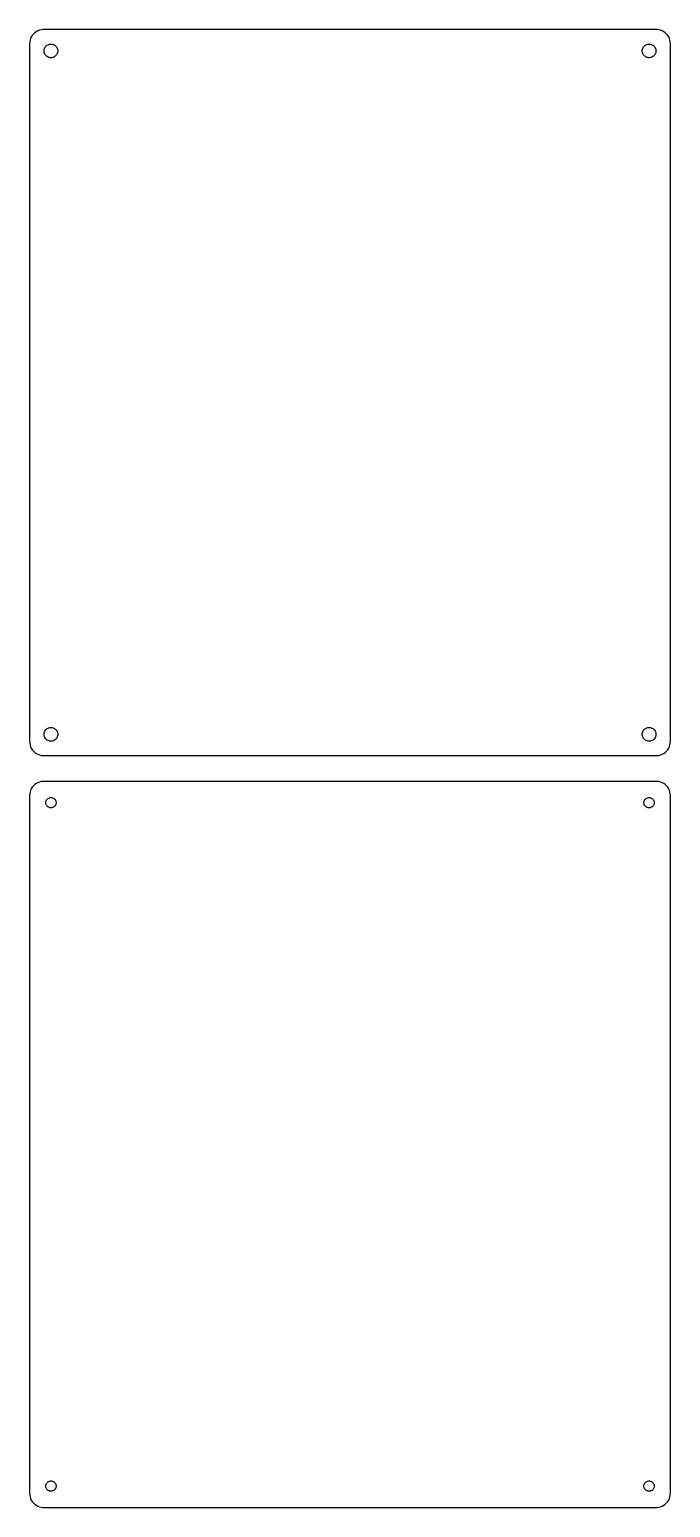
# Model space of a CAD drawing. Header units: metres. Extents: x -112 to 112, y 137 to 655.
import ezdxf

# ---------------------------------------------------------------- set-up
doc = ezdxf.new("R2010")
doc.units = ezdxf.units.M

msp = doc.modelspace()

# ---------------------------------------------------------------- linework, layer by layer
for p, q in [((-111.145, 653.923), (-111.545, 653.439)), ((-110.687, 654.353), (-111.145, 653.923)), ((-110.179, 654.722), (-110.687, 654.353)), ((-109.629, 655.024), (-110.179, 654.722)), ((-109.045, 655.255), (-109.629, 655.024)), ((-108.437, 655.411), (-109.045, 655.255)), ((-107.814, 655.49), (-108.437, 655.411)), ((107.814, 655.49), (-107.814, 655.49)), ((108.437, 655.411), (107.814, 655.49)), ((109.045, 655.255), (108.437, 655.411)), ((109.629, 655.024), (109.045, 655.255)), ((110.179, 654.722), (109.629, 655.024)), ((110.687, 654.353), (110.179, 654.722)), ((111.145, 653.923), (110.687, 654.353)), ((111.545, 653.439), (111.145, 653.923)), ((-112.461, 651.127), (-112.5, 650.5)), ((-112.5, 650.5), (-112.5, 405.5)), ((-112.343, 651.743), (-112.461, 651.127)), ((-112.149, 652.341), (-112.343, 651.743)), ((-111.882, 652.909), (-112.149, 652.341)), ((-111.545, 653.439), (-111.882, 652.909)), ((-107.325, 648.597), (-107.231, 648.883)), ((-107.231, 648.883), (-107.103, 649.156)), ((-107.103, 649.156), (-106.942, 649.411)), ((-106.942, 649.411), (-106.75, 649.643)), ((-106.75, 649.643), (-106.53, 649.849)), ((-106.53, 649.849), (-106.286, 650.026)), ((-106.286, 650.026), (-106.022, 650.172)), ((-106.022, 650.172), (-105.742, 650.283)), ((-105.742, 650.283), (-105.45, 650.357)), ((-105.45, 650.357), (-105.151, 650.395)), ((-105.151, 650.395), (-104.849, 650.395)), ((-104.849, 650.395), (-104.55, 650.357)), ((-104.55, 650.357), (-104.258, 650.283)), ((-104.258, 650.283), (-103.978, 650.172)), ((-103.978, 650.172), (-103.714, 650.026)), ((-103.714, 650.026), (-103.47, 649.849)), ((-103.47, 649.849), (-103.25, 649.643)), ((-103.25, 649.643), (-103.058, 649.411)), ((-103.058, 649.411), (-102.897, 649.156)), ((-102.897, 649.156), (-102.769, 648.883)), ((-102.769, 648.883), (-102.675, 648.597)), ((102.675, 648.597), (102.769, 648.883)), ((102.769, 648.883), (102.897, 649.156)), ((102.897, 649.156), (103.058, 649.411)), ((103.058, 649.411), (103.25, 649.643)), ((103.25, 649.643), (103.47, 649.849)), ((103.47, 649.849), (103.714, 650.026)), ((103.714, 650.026), (103.978, 650.172)), ((103.978, 650.172), (104.258, 650.283)), ((104.258, 650.283), (104.55, 650.357)), ((104.55, 650.357), (104.849, 650.395)), ((104.849, 650.395), (105.151, 650.395)), ((105.151, 650.395), (105.45, 650.357)), ((105.45, 650.357), (105.742, 650.283)), ((105.742, 650.283), (106.022, 650.172)), ((106.022, 650.172), (106.286, 650.026)), ((106.286, 650.026), (106.53, 649.849)), ((106.53, 649.849), (106.75, 649.643)), ((106.75, 649.643), (106.942, 649.411)), ((106.942, 649.411), (107.103, 649.156)), ((107.103, 649.156), (107.231, 648.883)), ((107.231, 648.883), (107.325, 648.597)), ((111.882, 652.909), (111.545, 653.439)), ((112.149, 652.341), (111.882, 652.909)), ((112.343, 651.743), (112.149, 652.341)), ((112.461, 651.127), (112.343, 651.743)), ((112.5, 650.5), (112.461, 651.127)), ((112.5, 405.5), (112.5, 650.5)), ((-107.4, 648), (-107.381, 648.301)), ((-107.381, 647.699), (-107.4, 648)), ((-107.381, 648.301), (-107.325, 648.597)), ((-107.325, 647.403), (-107.381, 647.699)), ((-107.231, 647.117), (-107.325, 647.403)), ((-107.103, 646.844), (-107.231, 647.117)), ((-106.942, 646.589), (-107.103, 646.844)), ((-106.75, 646.357), (-106.942, 646.589)), ((-106.53, 646.151), (-106.75, 646.357)), ((-106.286, 645.974), (-106.53, 646.151)), ((-106.022, 645.828), (-106.286, 645.974)), ((-105.742, 645.717), (-106.022, 645.828)), ((-105.45, 645.643), (-105.742, 645.717)), ((-105.151, 645.605), (-105.45, 645.643)), ((-104.849, 645.605), (-105.151, 645.605)), ((-104.55, 645.643), (-104.849, 645.605)), ((-104.258, 645.717), (-104.55, 645.643)), ((-103.978, 645.828), (-104.258, 645.717)), ((-103.714, 645.974), (-103.978, 645.828)), ((-103.47, 646.151), (-103.714, 645.974)), ((-103.25, 646.357), (-103.47, 646.151)), ((-103.058, 646.589), (-103.25, 646.357)), ((-102.897, 646.844), (-103.058, 646.589)), ((-102.769, 647.117), (-102.897, 646.844)), ((-102.675, 647.403), (-102.769, 647.117)), ((-102.675, 648.597), (-102.619, 648.301)), ((-102.619, 647.699), (-102.675, 647.403)), ((-102.619, 648.301), (-102.6, 648)), ((-102.6, 648), (-102.619, 647.699)), ((102.6, 648), (102.619, 648.301)), ((102.619, 647.699), (102.6, 648)), ((102.619, 648.301), (102.675, 648.597)), ((102.675, 647.403), (102.619, 647.699)), ((102.769, 647.117), (102.675, 647.403)), ((102.897, 646.844), (102.769, 647.117)), ((103.058, 646.589), (102.897, 646.844)), ((103.25, 646.357), (103.058, 646.589)), ((103.47, 646.151), (103.25, 646.357)), ((103.714, 645.974), (103.47, 646.151)), ((103.978, 645.828), (103.714, 645.974)), ((104.258, 645.717), (103.978, 645.828)), ((104.55, 645.643), (104.258, 645.717)), ((104.849, 645.605), (104.55, 645.643)), ((105.151, 645.605), (104.849, 645.605)), ((105.45, 645.643), (105.151, 645.605)), ((105.742, 645.717), (105.45, 645.643)), ((106.022, 645.828), (105.742, 645.717)), ((106.286, 645.974), (106.022, 645.828)), ((106.53, 646.151), (106.286, 645.974)), ((106.75, 646.357), (106.53, 646.151)), ((106.942, 646.589), (106.75, 646.357)), ((107.103, 646.844), (106.942, 646.589)), ((107.231, 647.117), (107.103, 646.844)), ((107.325, 647.403), (107.231, 647.117)), ((107.325, 648.597), (107.381, 648.301)), ((107.381, 647.699), (107.325, 647.403)), ((107.381, 648.301), (107.4, 648)), ((107.4, 648), (107.381, 647.699)), ((-106.53, 409.849), (-106.286, 410.026)), ((-106.286, 410.026), (-106.022, 410.172)), ((-106.022, 410.172), (-105.742, 410.283)), ((-105.742, 410.283), (-105.45, 410.357)), ((-105.45, 410.357), (-105.151, 410.395)), ((-105.151, 410.395), (-104.849, 410.395)), ((-104.849, 410.395), (-104.55, 410.357)), ((-104.55, 410.357), (-104.258, 410.283)), ((-104.258, 410.283), (-103.978, 410.172)), ((-103.978, 410.172), (-103.714, 410.026)), ((-103.714, 410.026), (-103.47, 409.849)), ((103.47, 409.849), (103.714, 410.026)), ((103.714, 410.026), (103.978, 410.172)), ((103.978, 410.172), (104.258, 410.283)), ((104.258, 410.283), (104.55, 410.357)), ((104.55, 410.357), (104.849, 410.395)), ((104.849, 410.395), (105.151, 410.395)), ((105.151, 410.395), (105.45, 410.357)), ((105.45, 410.357), (105.742, 410.283)), ((105.742, 410.283), (106.022, 410.172)), ((106.022, 410.172), (106.286, 410.026)), ((106.286, 410.026), (106.53, 409.849)), ((-112.5, 405.5), (-112.461, 404.873)), ((-112.461, 404.873), (-112.343, 404.257)), ((-107.4, 408), (-107.381, 408.301)), ((-107.381, 407.699), (-107.4, 408)), ((-107.381, 408.301), (-107.325, 408.597)), ((-107.325, 407.403), (-107.381, 407.699)), ((-107.325, 408.597), (-107.231, 408.883)), ((-107.231, 407.117), (-107.325, 407.403)), ((-107.231, 408.883), (-107.103, 409.156)), ((-107.103, 406.844), (-107.231, 407.117)), ((-107.103, 409.156), (-106.942, 409.411)), ((-106.942, 406.589), (-107.103, 406.844)), ((-106.942, 409.411), (-106.75, 409.643)), ((-106.75, 406.357), (-106.942, 406.589)), ((-106.75, 409.643), (-106.53, 409.849)), ((-106.53, 406.151), (-106.75, 406.357)), ((-106.286, 405.974), (-106.53, 406.151)), ((-106.022, 405.828), (-106.286, 405.974)), ((-105.742, 405.717), (-106.022, 405.828)), ((-105.45, 405.643), (-105.742, 405.717)), ((-105.151, 405.605), (-105.45, 405.643)), ((-104.849, 405.605), (-105.151, 405.605)), ((-104.55, 405.643), (-104.849, 405.605)), ((-104.258, 405.717), (-104.55, 405.643)), ((-103.978, 405.828), (-104.258, 405.717)), ((-103.714, 405.974), (-103.978, 405.828)), ((-103.47, 406.151), (-103.714, 405.974)), ((-103.47, 409.849), (-103.25, 409.643)), ((-103.25, 406.357), (-103.47, 406.151)), ((-103.25, 409.643), (-103.058, 409.411)), ((-103.058, 406.589), (-103.25, 406.357)), ((-103.058, 409.411), (-102.897, 409.156)), ((-102.897, 406.844), (-103.058, 406.589)), ((-102.897, 409.156), (-102.769, 408.883)), ((-102.769, 407.117), (-102.897, 406.844)), ((-102.769, 408.883), (-102.675, 408.597)), ((-102.675, 407.403), (-102.769, 407.117)), ((-102.675, 408.597), (-102.619, 408.301)), ((-102.619, 407.699), (-102.675, 407.403)), ((-102.619, 408.301), (-102.6, 408)), ((-102.6, 408), (-102.619, 407.699)), ((102.6, 408), (102.619, 408.301)), ((102.619, 407.699), (102.6, 408)), ((102.619, 408.301), (102.675, 408.597)), ((102.675, 407.403), (102.619, 407.699)), ((102.675, 408.597), (102.769, 408.883)), ((102.769, 407.117), (102.675, 407.403)), ((102.769, 408.883), (102.897, 409.156)), ((102.897, 406.844), (102.769, 407.117)), ((102.897, 409.156), (103.058, 409.411)), ((103.058, 406.589), (102.897, 406.844)), ((103.058, 409.411), (103.25, 409.643)), ((103.25, 406.357), (103.058, 406.589)), ((103.25, 409.643), (103.47, 409.849)), ((103.47, 406.151), (103.25, 406.357)), ((103.714, 405.974), (103.47, 406.151)), ((103.978, 405.828), (103.714, 405.974)), ((104.258, 405.717), (103.978, 405.828)), ((104.55, 405.643), (104.258, 405.717)), ((104.849, 405.605), (104.55, 405.643)), ((105.151, 405.605), (104.849, 405.605)), ((105.45, 405.643), (105.151, 405.605)), ((105.742, 405.717), (105.45, 405.643)), ((106.022, 405.828), (105.742, 405.717)), ((106.286, 405.974), (106.022, 405.828)), ((106.53, 406.151), (106.286, 405.974)), ((106.53, 409.849), (106.75, 409.643)), ((106.75, 406.357), (106.53, 406.151)), ((106.75, 409.643), (106.942, 409.411)), ((106.942, 406.589), (106.75, 406.357)), ((106.942, 409.411), (107.103, 409.156)), ((107.103, 406.844), (106.942, 406.589)), ((107.103, 409.156), (107.231, 408.883)), ((107.231, 407.117), (107.103, 406.844)), ((107.231, 408.883), (107.325, 408.597)), ((107.325, 407.403), (107.231, 407.117)), ((107.325, 408.597), (107.381, 408.301)), ((107.381, 407.699), (107.325, 407.403)), ((107.381, 408.301), (107.4, 408)), ((107.4, 408), (107.381, 407.699)), ((112.343, 404.257), (112.461, 404.873)), ((112.461, 404.873), (112.5, 405.5)), ((-112.343, 404.257), (-112.149, 403.659)), ((-112.149, 403.659), (-111.882, 403.091)), ((-111.882, 403.091), (-111.545, 402.561)), ((-111.545, 402.561), (-111.145, 402.077)), ((-111.145, 402.077), (-110.687, 401.647)), ((-110.687, 401.647), (-110.179, 401.278)), ((-110.179, 401.278), (-109.629, 400.976)), ((-109.629, 400.976), (-109.045, 400.745)), ((-109.045, 400.745), (-108.437, 400.589)), ((-108.437, 400.589), (-107.814, 400.51)), ((-107.814, 400.51), (107.814, 400.51)), ((107.814, 400.51), (108.437, 400.589)), ((108.437, 400.589), (109.045, 400.745)), ((109.045, 400.745), (109.629, 400.976)), ((109.629, 400.976), (110.179, 401.278)), ((110.179, 401.278), (110.687, 401.647)), ((110.687, 401.647), (111.145, 402.077)), ((111.145, 402.077), (111.545, 402.561)), ((111.545, 402.561), (111.882, 403.091)), ((111.882, 403.091), (112.149, 403.659)), ((112.149, 403.659), (112.343, 404.257)), ((-111.545, 389.439), (-111.882, 388.909)), ((-111.145, 389.923), (-111.545, 389.439)), ((-110.687, 390.353), (-111.145, 389.923)), ((-110.179, 390.722), (-110.687, 390.353)), ((-109.629, 391.024), (-110.179, 390.722)), ((-109.045, 391.255), (-109.629, 391.024)), ((-108.437, 391.411), (-109.045, 391.255)), ((-107.814, 391.49), (-108.437, 391.411)), ((107.814, 391.49), (-107.814, 391.49)), ((108.437, 391.411), (107.814, 391.49)), ((109.045, 391.255), (108.437, 391.411)), ((109.629, 391.024), (109.045, 391.255)), ((110.179, 390.722), (109.629, 391.024)), ((110.687, 390.353), (110.179, 390.722)), ((111.145, 389.923), (110.687, 390.353)), ((111.545, 389.439), (111.145, 389.923)), ((111.882, 388.909), (111.545, 389.439)), ((-112.461, 387.127), (-112.5, 386.5)), ((-112.5, 386.5), (-112.5, 141.5)), ((-112.343, 387.743), (-112.461, 387.127)), ((-112.149, 388.341), (-112.343, 387.743)), ((-111.882, 388.909), (-112.149, 388.341)), ((-106.8, 384), (-106.786, 384.226)), ((-106.786, 384.226), (-106.743, 384.448)), ((-106.743, 384.448), (-106.674, 384.663)), ((-106.674, 384.663), (-106.577, 384.867)), ((-106.577, 384.867), (-106.456, 385.058)), ((-106.456, 385.058), (-106.312, 385.232)), ((-106.312, 385.232), (-106.147, 385.387)), ((-106.147, 385.387), (-105.964, 385.52)), ((-105.964, 385.52), (-105.766, 385.629)), ((-105.766, 385.629), (-105.556, 385.712)), ((-105.556, 385.712), (-105.337, 385.768)), ((-105.337, 385.768), (-105.113, 385.796)), ((-105.113, 385.796), (-104.887, 385.796)), ((-104.887, 385.796), (-104.663, 385.768)), ((-104.663, 385.768), (-104.444, 385.712)), ((-104.444, 385.712), (-104.234, 385.629)), ((-104.234, 385.629), (-104.036, 385.52)), ((-104.036, 385.52), (-103.853, 385.387)), ((-103.853, 385.387), (-103.688, 385.232)), ((-103.688, 385.232), (-103.544, 385.058)), ((-103.544, 385.058), (-103.423, 384.867)), ((-103.423, 384.867), (-103.326, 384.663)), ((-103.326, 384.663), (-103.257, 384.448)), ((-103.257, 384.448), (-103.214, 384.226)), ((-103.214, 384.226), (-103.2, 384)), ((103.2, 384), (103.214, 384.226)), ((103.214, 384.226), (103.257, 384.448)), ((103.257, 384.448), (103.326, 384.663)), ((103.326, 384.663), (103.423, 384.867)), ((103.423, 384.867), (103.544, 385.058)), ((103.544, 385.058), (103.688, 385.232)), ((103.688, 385.232), (103.853, 385.387)), ((103.853, 385.387), (104.036, 385.52)), ((104.036, 385.52), (104.234, 385.629)), ((104.234, 385.629), (104.444, 385.712)), ((104.444, 385.712), (104.663, 385.768)), ((104.663, 385.768), (104.887, 385.796)), ((104.887, 385.796), (105.113, 385.796)), ((105.113, 385.796), (105.337, 385.768)), ((105.337, 385.768), (105.556, 385.712)), ((105.556, 385.712), (105.766, 385.629)), ((105.766, 385.629), (105.964, 385.52)), ((105.964, 385.52), (106.147, 385.387)), ((106.147, 385.387), (106.312, 385.232)), ((106.312, 385.232), (106.456, 385.058)), ((106.456, 385.058), (106.577, 384.867)), ((106.577, 384.867), (106.674, 384.663)), ((106.674, 384.663), (106.743, 384.448)), ((106.743, 384.448), (106.786, 384.226)), ((106.786, 384.226), (106.8, 384)), ((112.149, 388.341), (111.882, 388.909)), ((112.343, 387.743), (112.149, 388.341)), ((112.461, 387.127), (112.343, 387.743)), ((112.5, 386.5), (112.461, 387.127)), ((112.5, 141.5), (112.5, 386.5)), ((-106.786, 383.774), (-106.8, 384)), ((-106.743, 383.552), (-106.786, 383.774)), ((-106.674, 383.337), (-106.743, 383.552)), ((-106.577, 383.133), (-106.674, 383.337)), ((-106.456, 382.942), (-106.577, 383.133)), ((-106.312, 382.768), (-106.456, 382.942)), ((-106.147, 382.613), (-106.312, 382.768)), ((-105.964, 382.48), (-106.147, 382.613)), ((-105.766, 382.371), (-105.964, 382.48)), ((-105.556, 382.288), (-105.766, 382.371)), ((-105.337, 382.232), (-105.556, 382.288)), ((-105.113, 382.204), (-105.337, 382.232)), ((-104.887, 382.204), (-105.113, 382.204)), ((-104.663, 382.232), (-104.887, 382.204)), ((-104.444, 382.288), (-104.663, 382.232)), ((-104.234, 382.371), (-104.444, 382.288)), ((-104.036, 382.48), (-104.234, 382.371)), ((-103.853, 382.613), (-104.036, 382.48)), ((-103.688, 382.768), (-103.853, 382.613)), ((-103.544, 382.942), (-103.688, 382.768)), ((-103.423, 383.133), (-103.544, 382.942)), ((-103.326, 383.337), (-103.423, 383.133)), ((-103.257, 383.552), (-103.326, 383.337)), ((-103.214, 383.774), (-103.257, 383.552)), ((-103.2, 384), (-103.214, 383.774)), ((103.214, 383.774), (103.2, 384)), ((103.257, 383.552), (103.214, 383.774)), ((103.326, 383.337), (103.257, 383.552)), ((103.423, 383.133), (103.326, 383.337)), ((103.544, 382.942), (103.423, 383.133)), ((103.688, 382.768), (103.544, 382.942)), ((103.853, 382.613), (103.688, 382.768)), ((104.036, 382.48), (103.853, 382.613)), ((104.234, 382.371), (104.036, 382.48)), ((104.444, 382.288), (104.234, 382.371)), ((104.663, 382.232), (104.444, 382.288)), ((104.887, 382.204), (104.663, 382.232)), ((105.113, 382.204), (104.887, 382.204)), ((105.337, 382.232), (105.113, 382.204)), ((105.556, 382.288), (105.337, 382.232)), ((105.766, 382.371), (105.556, 382.288)), ((105.964, 382.48), (105.766, 382.371)), ((106.147, 382.613), (105.964, 382.48)), ((106.312, 382.768), (106.147, 382.613)), ((106.456, 382.942), (106.312, 382.768)), ((106.577, 383.133), (106.456, 382.942)), ((106.674, 383.337), (106.577, 383.133)), ((106.743, 383.552), (106.674, 383.337)), ((106.786, 383.774), (106.743, 383.552)), ((106.8, 384), (106.786, 383.774)), ((-106.312, 145.232), (-106.147, 145.387)), ((-106.147, 145.387), (-105.964, 145.52)), ((-105.964, 145.52), (-105.766, 145.629)), ((-105.766, 145.629), (-105.556, 145.712)), ((-105.556, 145.712), (-105.337, 145.768)), ((-105.337, 145.768), (-105.113, 145.796)), ((-105.113, 145.796), (-104.887, 145.796)), ((-104.887, 145.796), (-104.663, 145.768)), ((-104.663, 145.768), (-104.444, 145.712)), ((-104.444, 145.712), (-104.234, 145.629)), ((-104.234, 145.629), (-104.036, 145.52)), ((-104.036, 145.52), (-103.853, 145.387)), ((-103.853, 145.387), (-103.688, 145.232)), ((103.688, 145.232), (103.853, 145.387)), ((103.853, 145.387), (104.036, 145.52)), ((104.036, 145.52), (104.234, 145.629)), ((104.234, 145.629), (104.444, 145.712)), ((104.444, 145.712), (104.663, 145.768)), ((104.663, 145.768), (104.887, 145.796)), ((104.887, 145.796), (105.113, 145.796)), ((105.113, 145.796), (105.337, 145.768)), ((105.337, 145.768), (105.556, 145.712)), ((105.556, 145.712), (105.766, 145.629)), ((105.766, 145.629), (105.964, 145.52)), ((105.964, 145.52), (106.147, 145.387)), ((106.147, 145.387), (106.312, 145.232)), ((-112.5, 141.5), (-112.461, 140.873)), ((-112.461, 140.873), (-112.343, 140.257)), ((-112.343, 140.257), (-112.149, 139.659)), ((-106.8, 144), (-106.786, 144.226)), ((-106.786, 143.774), (-106.8, 144)), ((-106.786, 144.226), (-106.743, 144.448)), ((-106.743, 143.552), (-106.786, 143.774)), ((-106.743, 144.448), (-106.674, 144.663)), ((-106.674, 143.337), (-106.743, 143.552)), ((-106.674, 144.663), (-106.577, 144.867)), ((-106.577, 143.133), (-106.674, 143.337)), ((-106.577, 144.867), (-106.456, 145.058)), ((-106.456, 142.942), (-106.577, 143.133)), ((-106.456, 145.058), (-106.312, 145.232)), ((-106.312, 142.768), (-106.456, 142.942)), ((-106.147, 142.613), (-106.312, 142.768)), ((-105.964, 142.48), (-106.147, 142.613)), ((-105.766, 142.371), (-105.964, 142.48)), ((-105.556, 142.288), (-105.766, 142.371)), ((-105.337, 142.232), (-105.556, 142.288)), ((-105.113, 142.204), (-105.337, 142.232)), ((-104.887, 142.204), (-105.113, 142.204)), ((-104.663, 142.232), (-104.887, 142.204)), ((-104.444, 142.288), (-104.663, 142.232)), ((-104.234, 142.371), (-104.444, 142.288)), ((-104.036, 142.48), (-104.234, 142.371)), ((-103.853, 142.613), (-104.036, 142.48)), ((-103.688, 142.768), (-103.853, 142.613)), ((-103.688, 145.232), (-103.544, 145.058)), ((-103.544, 142.942), (-103.688, 142.768)), ((-103.544, 145.058), (-103.423, 144.867)), ((-103.423, 143.133), (-103.544, 142.942)), ((-103.423, 144.867), (-103.326, 144.663)), ((-103.326, 143.337), (-103.423, 143.133)), ((-103.326, 144.663), (-103.257, 144.448)), ((-103.257, 143.552), (-103.326, 143.337)), ((-103.257, 144.448), (-103.214, 144.226)), ((-103.214, 143.774), (-103.257, 143.552)), ((-103.214, 144.226), (-103.2, 144)), ((-103.2, 144), (-103.214, 143.774)), ((103.2, 144), (103.214, 144.226)), ((103.214, 143.774), (103.2, 144)), ((103.214, 144.226), (103.257, 144.448)), ((103.257, 143.552), (103.214, 143.774)), ((103.257, 144.448), (103.326, 144.663)), ((103.326, 143.337), (103.257, 143.552)), ((103.326, 144.663), (103.423, 144.867)), ((103.423, 143.133), (103.326, 143.337)), ((103.423, 144.867), (103.544, 145.058)), ((103.544, 142.942), (103.423, 143.133)), ((103.544, 145.058), (103.688, 145.232)), ((103.688, 142.768), (103.544, 142.942)), ((103.853, 142.613), (103.688, 142.768)), ((104.036, 142.48), (103.853, 142.613)), ((104.234, 142.371), (104.036, 142.48)), ((104.444, 142.288), (104.234, 142.371)), ((104.663, 142.232), (104.444, 142.288)), ((104.887, 142.204), (104.663, 142.232)), ((105.113, 142.204), (104.887, 142.204)), ((105.337, 142.232), (105.113, 142.204)), ((105.556, 142.288), (105.337, 142.232)), ((105.766, 142.371), (105.556, 142.288)), ((105.964, 142.48), (105.766, 142.371)), ((106.147, 142.613), (105.964, 142.48)), ((106.312, 142.768), (106.147, 142.613)), ((106.312, 145.232), (106.456, 145.058)), ((106.456, 142.942), (106.312, 142.768)), ((106.456, 145.058), (106.577, 144.867)), ((106.577, 143.133), (106.456, 142.942)), ((106.577, 144.867), (106.674, 144.663)), ((106.674, 143.337), (106.577, 143.133)), ((106.674, 144.663), (106.743, 144.448)), ((106.743, 143.552), (106.674, 143.337)), ((106.743, 144.448), (106.786, 144.226)), ((106.786, 143.774), (106.743, 143.552)), ((106.786, 144.226), (106.8, 144)), ((106.8, 144), (106.786, 143.774)), ((112.149, 139.659), (112.343, 140.257)), ((112.343, 140.257), (112.461, 140.873)), ((112.461, 140.873), (112.5, 141.5)), ((-112.149, 139.659), (-111.882, 139.091)), ((-111.882, 139.091), (-111.545, 138.561)), ((-111.545, 138.561), (-111.145, 138.077)), ((-111.145, 138.077), (-110.687, 137.647)), ((-110.687, 137.647), (-110.179, 137.278)), ((-110.179, 137.278), (-109.629, 136.976)), ((-109.629, 136.976), (-109.045, 136.745)), ((-109.045, 136.745), (-108.437, 136.589)), ((-108.437, 136.589), (-107.814, 136.51)), ((-107.814, 136.51), (107.814, 136.51)), ((107.814, 136.51), (108.437, 136.589)), ((108.437, 136.589), (109.045, 136.745)), ((109.045, 136.745), (109.629, 136.976)), ((109.629, 136.976), (110.179, 137.278)), ((110.179, 137.278), (110.687, 137.647)), ((110.687, 137.647), (111.145, 138.077)), ((111.145, 138.077), (111.545, 138.561)), ((111.545, 138.561), (111.882, 139.091)), ((111.882, 139.091), (112.149, 139.659))]:
    msp.add_line(p, q)

doc.saveas('drawing.dxf')
